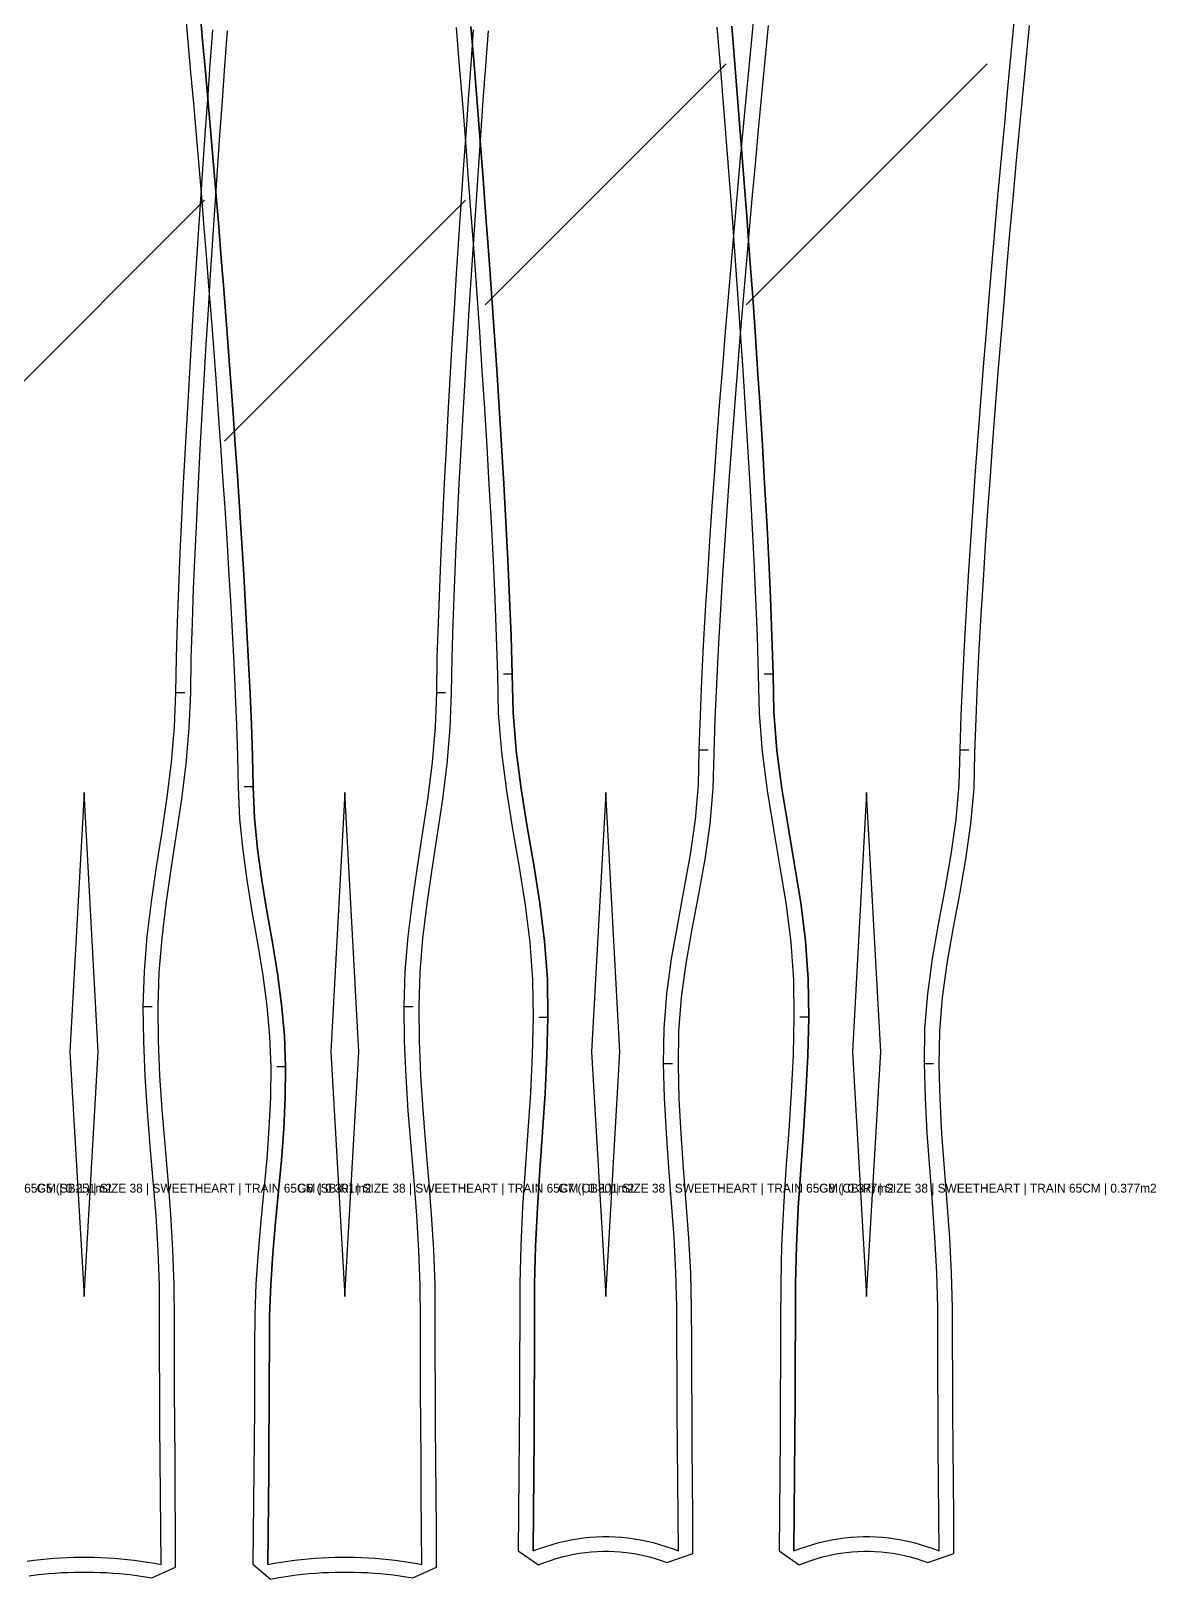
# Model space of a CAD drawing. Header units: millimetres. Extents: x -41 to 1533, y 40 to 2263.
# Drawn here: x 763 to 1522, y 209 to 1254 of the extents above; entities that cross this region are included whole.
import ezdxf

# ---------------------------------------------------------------- set-up
doc = ezdxf.new("R2010")
doc.units = ezdxf.units.MM
for name, color, linetype in [('1_BOUNDARY', 7, 'Continuous'), ('2_SEW', 3, 'Continuous'), ('3_SEAM_EDGE', 5, 'Continuous'), ('4_INTERNAL_DART', 6, 'Continuous'), ('6_TEXT', 2, 'Continuous'), ('7_GRAINLINE', 1, 'Continuous'), ('8_NOTCH', 4, 'Continuous')]:
    doc.layers.add(name, color=color, linetype=linetype)

msp = doc.modelspace()

# ---------------------------------------------------------------- linework, layer by layer
at = {"layer": '1_BOUNDARY'}
for points in [[(867.171, 1267.8), (869.071, 1246.819), (870.945, 1225.839), (872.794, 1204.86), (874.615, 1183.881), (876.408, 1162.902), (878.172, 1141.924), (879.906, 1120.946), (881.609, 1099.968), (883.281, 1078.992), (884.918, 1058.016), (886.519, 1037.041), (888.085, 1016.067), (889.611, 995.094), (891.096, 974.121), (892.538, 953.15), (893.932, 932.181), (895.277, 911.214), (896.566, 890.249), (897.795, 869.287), (898.958, 848.329), (900.044, 827.376), (901.04, 806.432), (901.923, 785.503), (902.651, 764.629), (903.044, 743.593), (903.978, 722.213), (906.052, 700.749), (909.016, 679.419), (912.528, 658.257), (916.19, 637.276), (919.595, 616.475), (922.377, 595.839), (924.239, 575.331), (924.99, 554.854), (924.725, 534.278), (923.762, 513.59), (922.23, 492.819), (920.329, 471.937), (918.314, 450.929), (916.457, 429.799), (915.015, 408.562), (914.189, 387.267), (914.037, 366.09), (913.996, 345.083), (913.91, 324.112), (913.783, 303.138), (913.62, 282.16), (913.43, 261.179), (913.221, 240.194), (913.001, 219.205), (924.774, 209.259), (924.774, 209.259), (929.218, 210.06), (933.581, 210.775), (937.945, 211.419), (942.307, 211.991), (946.668, 212.491), (951.028, 212.919), (955.388, 213.277), (959.746, 213.562), (964.106, 213.776), (968.464, 213.92), (972.821, 213.991), (977.179, 213.991), (981.536, 213.92), (985.894, 213.776), (990.254, 213.562), (994.612, 213.277), (998.972, 212.919), (1003.332, 212.491), (1007.693, 211.991), (1012.055, 211.419), (1016.419, 210.775), (1020.782, 210.06), (1036.825, 217.24), (1036.78, 242.728), (1036.57, 266.258), (1036.38, 289.785), (1036.217, 313.308), (1036.09, 336.828), (1036.004, 360.346), (1035.963, 383.896), (1035.812, 407.598), (1034.988, 431.405), (1033.549, 455.159), (1031.695, 478.819), (1029.679, 502.37), (1027.777, 525.809), (1026.242, 549.148), (1025.276, 572.413), (1025.01, 595.578), (1025.765, 618.655), (1027.636, 641.758), (1030.427, 664.976), (1033.838, 688.341), (1037.501, 711.867), (1041.007, 735.557), (1043.962, 759.396), (1046.027, 783.354), (1046.957, 807.237), (1047.35, 830.813), (1048.078, 854.245), (1048.962, 877.724), (1049.958, 901.218), (1051.045, 924.719), (1052.208, 948.226), (1053.438, 971.736), (1054.727, 995.248), (1056.072, 1018.762), (1057.467, 1042.278), (1058.909, 1065.796), (1060.395, 1089.315), (1061.92, 1112.834), (1063.486, 1136.355), (1065.088, 1159.876), (1066.725, 1183.398), (1068.397, 1206.92), (1070.1, 1230.444), (1071.835, 1253.968)], [(761.945, 211.419), (766.307, 211.991), (770.668, 212.491), (775.028, 212.919), (779.388, 213.277), (783.746, 213.562), (788.106, 213.776), (792.464, 213.92), (796.821, 213.991), (801.179, 213.991), (805.536, 213.92), (809.894, 213.776), (814.254, 213.562), (818.612, 213.277), (822.972, 212.919), (827.332, 212.491), (831.693, 211.991), (836.055, 211.419), (840.419, 210.775), (844.782, 210.06), (860.825, 217.24), (860.78, 242.728), (860.57, 266.258), (860.38, 289.785), (860.217, 313.308), (860.09, 336.828), (860.004, 360.346), (859.963, 383.896), (859.812, 407.598), (858.988, 431.405), (857.549, 455.159), (855.695, 478.819), (853.679, 502.37), (851.777, 525.809), (850.242, 549.148), (849.276, 572.413), (849.01, 595.578), (849.765, 618.655), (851.636, 641.758), (854.427, 664.976), (857.838, 688.341), (861.501, 711.867), (865.007, 735.557), (867.962, 759.396), (870.027, 783.354), (870.957, 807.237), (871.35, 830.813), (872.078, 854.245), (872.962, 877.724), (873.958, 901.218), (875.045, 924.719), (876.208, 948.226), (877.438, 971.736), (878.727, 995.248), (880.072, 1018.762), (881.467, 1042.278), (882.909, 1065.796), (884.395, 1089.315), (885.92, 1112.834), (887.486, 1136.355), (889.088, 1159.876), (890.725, 1183.398), (892.397, 1206.92), (894.1, 1230.444), (895.835, 1253.968)], [(1050.04, 1256.127), (1052.164, 1230.425), (1054.248, 1204.722), (1056.288, 1179.021), (1058.282, 1153.319), (1060.229, 1127.619), (1062.125, 1101.92), (1063.968, 1076.223), (1065.753, 1050.526), (1067.479, 1024.832), (1069.137, 999.14), (1070.723, 973.45), (1072.228, 947.764), (1073.644, 922.083), (1074.955, 896.408), (1076.14, 870.746), (1077.16, 845.11), (1077.917, 819.474), (1078.518, 793.509), (1080.589, 767.265), (1083.957, 741.142), (1088.143, 715.216), (1092.567, 689.508), (1096.626, 664.018), (1099.783, 638.719), (1101.625, 613.552), (1101.962, 588.316), (1101.365, 562.906), (1100.131, 537.396), (1098.458, 511.791), (1096.622, 486.073), (1094.927, 460.243), (1093.657, 434.318), (1093.026, 408.366), (1092.968, 382.537), (1092.906, 356.829), (1092.794, 331.128), (1092.637, 305.425), (1092.446, 279.717), (1092.229, 254.006), (1092, 228.289), (1105.573, 218.86), (1105.573, 218.86), (1109.691, 220.437), (1113.66, 221.817), (1117.619, 223.057), (1121.567, 224.156), (1125.508, 225.115), (1129.444, 225.936), (1133.373, 226.619), (1137.296, 227.165), (1141.214, 227.575), (1145.129, 227.847), (1149.044, 227.983), (1152.956, 227.983), (1156.871, 227.847), (1160.786, 227.575), (1164.704, 227.165), (1168.627, 226.619), (1172.556, 225.936), (1176.492, 225.115), (1180.433, 224.156), (1184.381, 223.057), (1188.34, 221.817), (1192.309, 220.437), (1209.833, 226.38), (1209.771, 251.71), (1209.554, 275.117), (1209.363, 298.52), (1209.206, 321.918), (1209.094, 345.313), (1209.032, 368.716), (1208.974, 392.252), (1208.342, 415.924), (1207.069, 439.565), (1205.373, 463.102), (1203.537, 486.516), (1201.866, 509.805), (1200.633, 532.991), (1200.038, 556.068), (1200.373, 578.953), (1202.207, 601.763), (1205.354, 624.718), (1209.406, 647.883), (1213.829, 671.287), (1218.022, 694.928), (1221.4, 718.784), (1223.479, 742.775), (1224.082, 766.461), (1224.839, 789.785), (1225.858, 813.108), (1227.043, 836.462), (1228.353, 859.828), (1229.769, 883.202), (1231.273, 906.582), (1232.859, 929.964), (1234.517, 953.35), (1236.242, 976.738), (1238.027, 1000.128), (1239.869, 1023.519), (1241.765, 1046.914), (1243.712, 1070.308), (1245.706, 1093.703), (1247.745, 1117.099), (1249.829, 1140.496), (1251.953, 1163.895), (1254.118, 1187.294), (1256.321, 1210.693), (1258.562, 1234.092), (1260.837, 1257.493)], [(1226.04, 1256.361), (1228.164, 1230.652), (1230.248, 1204.944), (1232.288, 1179.236), (1234.282, 1153.529), (1236.229, 1127.823), (1238.125, 1102.119), (1239.968, 1076.415), (1241.753, 1050.713), (1243.479, 1025.012), (1245.137, 999.314), (1246.723, 973.619), (1248.228, 947.927), (1249.644, 922.24), (1250.955, 896.559), (1252.14, 870.891), (1253.16, 845.249), (1253.917, 819.609), (1254.518, 793.637), (1256.589, 767.387), (1259.957, 741.259), (1264.143, 715.326), (1268.567, 689.613), (1272.626, 664.117), (1275.783, 638.813), (1277.625, 613.639), (1277.962, 588.397), (1277.365, 562.982), (1276.131, 537.465), (1274.458, 511.855), (1272.622, 486.131), (1270.927, 460.295), (1269.657, 434.364), (1269.026, 408.407), (1268.968, 382.572), (1268.906, 356.858), (1268.794, 331.151), (1268.637, 305.442), (1268.446, 279.729), (1268.229, 254.012), (1268, 228.289), (1281.573, 218.86), (1281.573, 218.86), (1285.691, 220.437), (1289.66, 221.817), (1293.619, 223.057), (1297.567, 224.156), (1301.508, 225.115), (1305.444, 225.936), (1309.373, 226.619), (1313.296, 227.165), (1317.214, 227.575), (1321.129, 227.847), (1325.044, 227.983), (1328.956, 227.983), (1332.871, 227.847), (1336.786, 227.575), (1340.704, 227.165), (1344.627, 226.619), (1348.556, 225.936), (1352.492, 225.115), (1356.433, 224.156), (1360.381, 223.057), (1364.34, 221.817), (1368.309, 220.437), (1385.833, 226.38), (1385.771, 251.71), (1385.554, 275.117), (1385.363, 298.52), (1385.206, 321.918), (1385.094, 345.313), (1385.032, 368.716), (1384.974, 392.252), (1384.342, 415.924), (1383.069, 439.565), (1381.373, 463.102), (1379.537, 486.516), (1377.866, 509.805), (1376.633, 532.991), (1376.038, 556.068), (1376.373, 578.953), (1378.207, 601.763), (1381.354, 624.718), (1385.406, 647.883), (1389.829, 671.287), (1394.022, 694.928), (1397.4, 718.784), (1399.479, 742.775), (1400.082, 766.461), (1400.839, 789.785), (1401.858, 813.108), (1403.043, 836.462), (1404.353, 859.828), (1405.769, 883.202), (1407.273, 906.582), (1408.859, 929.964), (1410.517, 953.35), (1412.242, 976.738), (1414.027, 1000.128), (1415.869, 1023.519), (1417.765, 1046.914), (1419.712, 1070.308), (1421.706, 1093.703), (1423.745, 1117.099), (1425.829, 1140.496), (1427.953, 1163.895), (1430.118, 1187.294), (1432.321, 1210.693), (1434.562, 1234.092), (1436.837, 1257.493)]]:
    msp.add_lwpolyline(points, dxfattribs=at)
at = {"layer": '2_SEW'}
for points in [[(877.13, 1268.5285), (879.031, 1247.539), (880.906, 1226.5507), (882.756, 1205.5623), (884.578, 1184.5738), (886.372, 1163.5855), (888.137, 1142.597), (889.873, 1121.6086), (891.577, 1100.6192), (893.25, 1079.6308), (894.888, 1058.6424), (896.491, 1037.654), (898.058, 1016.6656), (899.585, 995.6772), (901.072, 974.6877), (902.515, 953.6993), (903.911, 932.711), (905.257, 911.7225), (906.548, 890.7341), (907.779, 869.7457), (908.944, 848.7573), (910.032, 827.7679), (911.03, 806.7794), (911.916, 785.7911), (912.647, 764.8027), (913.039, 743.8142), (913.954, 722.8258), (915.983, 701.8365), (918.902, 680.848), (922.386, 659.8596), (926.05, 638.8711), (929.486, 617.8828), (932.314, 596.8944), (934.219, 575.9059), (934.989, 554.9166), (934.721, 533.9282), (933.744, 512.9397), (932.196, 491.9513), (930.286, 470.9629), (928.272, 449.9745), (926.427, 428.9861), (925.001, 407.9967), (924.186, 387.0083), (924.037, 366.0199), (923.996, 345.0314), (923.91, 324.0431), (923.783, 303.0546), (923.62, 282.0652), (923.43, 261.0768), (923.22, 240.0884), (923, 219.1), (923, 219.1), (923, 219.1), (927.522, 219.915), (932.043, 220.656), (936.565, 221.323), (941.087, 221.916), (945.609, 222.435), (950.13, 222.879), (954.652, 223.25), (959.174, 223.546), (963.696, 223.768), (968.217, 223.917), (972.739, 223.991), (977.261, 223.991), (981.783, 223.917), (986.304, 223.768), (990.826, 223.546), (995.348, 223.25), (999.87, 222.879), (1004.391, 222.435), (1008.913, 221.916), (1013.435, 221.323), (1017.957, 220.656), (1022.478, 219.915), (1027, 219.1), (1026.78, 242.637), (1026.57, 266.173), (1026.38, 289.71), (1026.217, 313.246), (1026.09, 336.783), (1026.004, 360.319), (1025.963, 383.856), (1025.814, 407.393), (1024.999, 430.929), (1023.573, 454.466), (1021.728, 478.002), (1019.714, 501.539), (1017.804, 525.076), (1016.256, 548.612), (1015.279, 572.149), (1015.011, 595.685), (1015.781, 619.222), (1017.686, 642.758), (1020.514, 666.295), (1023.95, 689.832), (1027.614, 713.368), (1031.098, 736.905), (1034.017, 760.441), (1036.046, 783.978), (1036.961, 807.515), (1037.353, 831.051), (1038.084, 854.588), (1038.97, 878.124), (1039.968, 901.661), (1041.056, 925.197), (1042.221, 948.734), (1043.452, 972.271), (1044.743, 995.807), (1046.089, 1019.344), (1047.485, 1042.88), (1048.928, 1066.417), (1050.415, 1089.954), (1051.942, 1113.49), (1053.509, 1137.027), (1055.112, 1160.563), (1056.75, 1184.1), (1058.423, 1207.636), (1060.127, 1231.173), (1061.863, 1254.71)], [(760.565, 221.323), (765.087, 221.916), (769.609, 222.435), (774.13, 222.879), (778.652, 223.25), (783.174, 223.546), (787.696, 223.768), (792.217, 223.917), (796.739, 223.991), (801.261, 223.991), (805.783, 223.917), (810.304, 223.768), (814.826, 223.546), (819.348, 223.25), (823.87, 222.879), (828.391, 222.435), (832.913, 221.916), (837.435, 221.323), (841.957, 220.656), (846.478, 219.915), (851, 219.1), (850.78, 242.637), (850.57, 266.173), (850.38, 289.71), (850.217, 313.246), (850.09, 336.783), (850.004, 360.319), (849.963, 383.856), (849.814, 407.393), (848.999, 430.929), (847.573, 454.466), (845.728, 478.002), (843.714, 501.539), (841.804, 525.076), (840.256, 548.612), (839.279, 572.149), (839.011, 595.685), (839.781, 619.222), (841.686, 642.758), (844.514, 666.295), (847.95, 689.832), (851.614, 713.368), (855.098, 736.905), (858.017, 760.441), (860.046, 783.978), (860.961, 807.515), (861.353, 831.051), (862.084, 854.588), (862.97, 878.124), (863.968, 901.661), (865.056, 925.197), (866.221, 948.734), (867.452, 972.271), (868.743, 995.807), (870.089, 1019.344), (871.485, 1042.88), (872.928, 1066.417), (874.415, 1089.954), (875.942, 1113.49), (877.509, 1137.027), (879.112, 1160.563), (880.75, 1184.1), (882.423, 1207.636), (884.127, 1231.173), (885.863, 1254.71)], [(1060.005, 1256.959), (1062.131, 1231.241), (1064.216, 1205.522), (1066.257, 1179.803), (1068.253, 1154.084), (1070.201, 1128.365), (1072.099, 1102.646), (1073.943, 1076.927), (1075.73, 1051.208), (1077.457, 1025.489), (1079.117, 999.77), (1080.705, 974.051), (1082.212, 948.332), (1083.63, 922.613), (1084.943, 896.894), (1086.131, 871.175), (1087.154, 845.456), (1087.914, 819.737), (1088.505, 794.018), (1090.535, 768.299), (1093.853, 742.58), (1098.007, 716.861), (1102.433, 691.142), (1106.527, 665.423), (1109.734, 639.704), (1111.616, 613.985), (1111.962, 588.266), (1111.359, 562.547), (1110.115, 536.828), (1108.435, 511.109), (1106.599, 485.39), (1104.911, 459.671), (1103.65, 433.952), (1103.025, 408.233), (1102.968, 382.514), (1102.906, 356.795), (1102.794, 331.076), (1102.637, 305.357), (1102.446, 279.638), (1102.229, 253.919), (1102, 228.2), (1102, 228.2), (1102, 228.2), (1106.261, 229.83), (1110.522, 231.312), (1114.783, 232.646), (1119.043, 233.832), (1123.304, 234.869), (1127.565, 235.758), (1131.826, 236.499), (1136.087, 237.092), (1140.348, 237.537), (1144.609, 237.833), (1148.87, 237.981), (1153.13, 237.981), (1157.391, 237.833), (1161.652, 237.537), (1165.913, 237.092), (1170.174, 236.499), (1174.435, 235.758), (1178.696, 234.869), (1182.957, 233.832), (1187.217, 232.646), (1191.478, 231.312), (1195.739, 229.83), (1200, 228.2), (1199.771, 251.7008), (1199.554, 275.2018), (1199.363, 298.7036), (1199.206, 322.2046), (1199.094, 345.7054), (1199.032, 369.2063), (1198.975, 392.7073), (1198.35, 416.2092), (1197.089, 439.71), (1195.401, 463.211), (1193.565, 486.7118), (1191.885, 510.2127), (1190.641, 533.7136), (1190.038, 557.2154), (1190.384, 580.7164), (1192.266, 604.2172), (1195.473, 627.7181), (1199.567, 651.219), (1203.993, 674.7209), (1208.147, 698.2219), (1211.465, 721.7227), (1213.495, 745.2236), (1214.086, 768.7245), (1214.846, 792.2264), (1215.869, 815.7272), (1217.057, 839.2282), (1218.37, 862.729), (1219.788, 886.23), (1221.295, 909.7318), (1222.883, 933.2327), (1224.543, 956.7336), (1226.27, 980.2345), (1228.057, 1003.7354), (1229.901, 1027.2363), (1231.799, 1050.7382), (1233.747, 1074.2391), (1235.743, 1097.74), (1237.784, 1121.2408), (1239.869, 1144.7418), (1241.995, 1168.2436), (1244.161, 1191.7445), (1246.366, 1215.2454), (1248.608, 1238.7462), (1250.885, 1262.2472)], [(1236.005, 1257.193), (1238.131, 1231.4689), (1240.216, 1205.7439), (1242.257, 1180.0189), (1244.253, 1154.2939), (1246.201, 1128.5688), (1248.099, 1102.8448), (1249.943, 1077.1198), (1251.73, 1051.3948), (1253.457, 1025.6697), (1255.117, 999.9447), (1256.705, 974.2197), (1258.212, 948.4957), (1259.63, 922.7706), (1260.943, 897.0456), (1262.131, 871.3206), (1263.154, 845.5956), (1263.914, 819.8715), (1264.505, 794.1465), (1266.535, 768.4215), (1269.853, 742.6965), (1274.007, 716.9715), (1278.433, 691.2474), (1282.527, 665.5224), (1285.734, 639.7974), (1287.616, 614.0724), (1287.962, 588.3473), (1287.359, 562.6233), (1286.115, 536.8983), (1284.435, 511.1733), (1282.599, 485.4482), (1280.911, 459.7232), (1279.65, 433.9982), (1279.025, 408.2742), (1278.968, 382.5491), (1278.906, 356.8241), (1278.794, 331.0991), (1278.637, 305.3741), (1278.446, 279.65), (1278.229, 253.925), (1278, 228.2), (1278, 228.2), (1278, 228.2), (1282.261, 229.83), (1286.522, 231.312), (1290.783, 232.646), (1295.043, 233.832), (1299.304, 234.869), (1303.565, 235.758), (1307.826, 236.499), (1312.087, 237.092), (1316.348, 237.537), (1320.609, 237.833), (1324.87, 237.981), (1329.13, 237.981), (1333.391, 237.833), (1337.652, 237.537), (1341.913, 237.092), (1346.174, 236.499), (1350.435, 235.758), (1354.696, 234.869), (1358.957, 233.832), (1363.217, 232.646), (1367.478, 231.312), (1371.739, 229.83), (1376, 228.2), (1375.771, 251.7008), (1375.554, 275.2018), (1375.363, 298.7036), (1375.206, 322.2046), (1375.094, 345.7054), (1375.032, 369.2063), (1374.975, 392.7073), (1374.35, 416.2092), (1373.089, 439.71), (1371.401, 463.211), (1369.565, 486.7118), (1367.885, 510.2127), (1366.641, 533.7136), (1366.038, 557.2154), (1366.384, 580.7164), (1368.266, 604.2172), (1371.473, 627.7181), (1375.567, 651.219), (1379.993, 674.7209), (1384.147, 698.2219), (1387.465, 721.7227), (1389.495, 745.2236), (1390.086, 768.7245), (1390.846, 792.2264), (1391.869, 815.7272), (1393.057, 839.2282), (1394.37, 862.729), (1395.788, 886.23), (1397.295, 909.7318), (1398.883, 933.2327), (1400.543, 956.7336), (1402.27, 980.2345), (1404.057, 1003.7354), (1405.901, 1027.2363), (1407.799, 1050.7382), (1409.747, 1074.2391), (1411.743, 1097.74), (1413.784, 1121.2408), (1415.869, 1144.7418), (1417.995, 1168.2436), (1420.161, 1191.7445), (1422.366, 1215.2454), (1424.608, 1238.7462), (1426.885, 1262.2472)]]:
    msp.add_lwpolyline(points, dxfattribs=at)
at = {"layer": '3_SEAM_EDGE'}
for points in [[(923, 219.1), (923.22, 240.0884), (923.43, 261.0768), (923.62, 282.0652), (923.783, 303.0546), (923.91, 324.0431), (923.996, 345.0314), (924.037, 366.0199), (924.186, 387.0083), (925.001, 407.9967), (926.427, 428.9861), (928.272, 449.9745), (930.286, 470.9629), (932.196, 491.9513), (933.744, 512.9397), (934.721, 533.9282), (934.989, 554.9166), (934.219, 575.9059), (932.314, 596.8944), (929.486, 617.8828), (926.05, 638.8711), (922.386, 659.8596), (918.902, 680.848), (915.983, 701.8365), (913.954, 722.8258), (913.039, 743.8142), (912.647, 764.8027), (911.916, 785.7911), (911.03, 806.7794), (910.032, 827.7679), (908.944, 848.7573), (907.779, 869.7457), (906.548, 890.7341), (905.257, 911.7225), (903.911, 932.711), (902.515, 953.6993), (901.072, 974.6877), (899.585, 995.6772), (898.058, 1016.6656), (896.491, 1037.654), (894.888, 1058.6424), (893.25, 1079.6308), (891.577, 1100.6192), (889.873, 1121.6086), (888.137, 1142.597), (886.372, 1163.5855), (884.578, 1184.5738), (882.756, 1205.5623), (880.906, 1226.5507), (879.031, 1247.539), (877.13, 1268.5285)], [(851, 219.1), (850.78, 242.637), (850.57, 266.173), (850.38, 289.71), (850.217, 313.246), (850.09, 336.783), (850.004, 360.319), (849.963, 383.856), (849.814, 407.393), (848.999, 430.929), (847.573, 454.466), (845.728, 478.002), (843.714, 501.539), (841.804, 525.076), (840.256, 548.612), (839.279, 572.149), (839.011, 595.685), (839.781, 619.222), (841.686, 642.758), (844.514, 666.295), (847.95, 689.832), (851.614, 713.368), (855.098, 736.905), (858.017, 760.441), (860.046, 783.978), (860.961, 807.515), (861.353, 831.051), (862.084, 854.588), (862.97, 878.124), (863.968, 901.661), (865.056, 925.197), (866.221, 948.734), (867.452, 972.271), (868.743, 995.807), (870.089, 1019.344), (871.485, 1042.88), (872.928, 1066.417), (874.415, 1089.954), (875.942, 1113.49), (877.509, 1137.027), (879.112, 1160.563), (880.75, 1184.1), (882.423, 1207.636), (884.127, 1231.173), (885.863, 1254.71)], [(1027, 219.1), (1026.78, 242.637), (1026.57, 266.173), (1026.38, 289.71), (1026.217, 313.246), (1026.09, 336.783), (1026.004, 360.319), (1025.963, 383.856), (1025.814, 407.393), (1024.999, 430.929), (1023.573, 454.466), (1021.728, 478.002), (1019.714, 501.539), (1017.804, 525.076), (1016.256, 548.612), (1015.279, 572.149), (1015.011, 595.685), (1015.781, 619.222), (1017.686, 642.758), (1020.514, 666.295), (1023.95, 689.832), (1027.614, 713.368), (1031.098, 736.905), (1034.017, 760.441), (1036.046, 783.978), (1036.961, 807.515), (1037.353, 831.051), (1038.084, 854.588), (1038.97, 878.124), (1039.968, 901.661), (1041.056, 925.197), (1042.221, 948.734), (1043.452, 972.271), (1044.743, 995.807), (1046.089, 1019.344), (1047.485, 1042.88), (1048.928, 1066.417), (1050.415, 1089.954), (1051.942, 1113.49), (1053.509, 1137.027), (1055.112, 1160.563), (1056.75, 1184.1), (1058.423, 1207.636), (1060.127, 1231.173), (1061.863, 1254.71)], [(1102, 228.2), (1102.229, 253.919), (1102.446, 279.638), (1102.637, 305.357), (1102.794, 331.076), (1102.906, 356.795), (1102.968, 382.514), (1103.025, 408.233), (1103.65, 433.952), (1104.911, 459.671), (1106.599, 485.39), (1108.435, 511.109), (1110.115, 536.828), (1111.359, 562.547), (1111.962, 588.266), (1111.616, 613.985), (1109.734, 639.704), (1106.527, 665.423), (1102.433, 691.142), (1098.007, 716.861), (1093.853, 742.58), (1090.535, 768.299), (1088.505, 794.018), (1087.914, 819.737), (1087.154, 845.456), (1086.131, 871.175), (1084.943, 896.894), (1083.63, 922.613), (1082.212, 948.332), (1080.705, 974.051), (1079.117, 999.77), (1077.457, 1025.489), (1075.73, 1051.208), (1073.943, 1076.927), (1072.099, 1102.646), (1070.201, 1128.365), (1068.253, 1154.084), (1066.257, 1179.803), (1064.216, 1205.522), (1062.131, 1231.241), (1060.005, 1256.959)], [(1200, 228.2), (1199.771, 251.7008), (1199.554, 275.2018), (1199.363, 298.7036), (1199.206, 322.2046), (1199.094, 345.7054), (1199.032, 369.2063), (1198.975, 392.7073), (1198.35, 416.2092), (1197.089, 439.71), (1195.401, 463.211), (1193.565, 486.7118), (1191.885, 510.2127), (1190.641, 533.7136), (1190.038, 557.2154), (1190.384, 580.7164), (1192.266, 604.2172), (1195.473, 627.7181), (1199.567, 651.219), (1203.993, 674.7209), (1208.147, 698.2219), (1211.465, 721.7227), (1213.495, 745.2236), (1214.086, 768.7245), (1214.846, 792.2264), (1215.869, 815.7272), (1217.057, 839.2282), (1218.37, 862.729), (1219.788, 886.23), (1221.295, 909.7318), (1222.883, 933.2327), (1224.543, 956.7336), (1226.27, 980.2345), (1228.057, 1003.7354), (1229.901, 1027.2363), (1231.799, 1050.7382), (1233.747, 1074.2391), (1235.743, 1097.74), (1237.784, 1121.2408), (1239.869, 1144.7418), (1241.995, 1168.2436), (1244.161, 1191.7445), (1246.366, 1215.2454), (1248.608, 1238.7462), (1250.885, 1262.2472)], [(1278, 228.2), (1278.229, 253.925), (1278.446, 279.65), (1278.637, 305.3741), (1278.794, 331.0991), (1278.906, 356.8241), (1278.968, 382.5491), (1279.025, 408.2742), (1279.65, 433.9982), (1280.911, 459.7232), (1282.599, 485.4482), (1284.435, 511.1733), (1286.115, 536.8983), (1287.359, 562.6233), (1287.962, 588.3473), (1287.616, 614.0724), (1285.734, 639.7974), (1282.527, 665.5224), (1278.433, 691.2474), (1274.007, 716.9715), (1269.853, 742.6965), (1266.535, 768.4215), (1264.505, 794.1465), (1263.914, 819.8715), (1263.154, 845.5956), (1262.131, 871.3206), (1260.943, 897.0456), (1259.63, 922.7706), (1258.212, 948.4957), (1256.705, 974.2197), (1255.117, 999.9447), (1253.457, 1025.6697), (1251.73, 1051.3948), (1249.943, 1077.1198), (1248.099, 1102.8448), (1246.201, 1128.5688), (1244.253, 1154.2939), (1242.257, 1180.0189), (1240.216, 1205.7439), (1238.131, 1231.4689), (1236.005, 1257.193)], [(1376, 228.2), (1375.771, 251.7008), (1375.554, 275.2018), (1375.363, 298.7036), (1375.206, 322.2046), (1375.094, 345.7054), (1375.032, 369.2063), (1374.975, 392.7073), (1374.35, 416.2092), (1373.089, 439.71), (1371.401, 463.211), (1369.565, 486.7118), (1367.885, 510.2127), (1366.641, 533.7136), (1366.038, 557.2154), (1366.384, 580.7164), (1368.266, 604.2172), (1371.473, 627.7181), (1375.567, 651.219), (1379.993, 674.7209), (1384.147, 698.2219), (1387.465, 721.7227), (1389.495, 745.2236), (1390.086, 768.7245), (1390.846, 792.2264), (1391.869, 815.7272), (1393.057, 839.2282), (1394.37, 862.729), (1395.788, 886.23), (1397.295, 909.7318), (1398.883, 933.2327), (1400.543, 956.7336), (1402.27, 980.2345), (1404.057, 1003.7354), (1405.901, 1027.2363), (1407.799, 1050.7382), (1409.747, 1074.2391), (1411.743, 1097.74), (1413.784, 1121.2408), (1415.869, 1144.7418), (1417.995, 1168.2436), (1420.161, 1191.7445), (1422.366, 1215.2454), (1424.608, 1238.7462), (1426.885, 1262.2472)]]:
    msp.add_lwpolyline(points, dxfattribs=at)
at = {"layer": '4_INTERNAL_DART'}
for points in [[(799, 400), (808.5, 565), (799, 740), (789.5, 565), (799, 400)], [(975, 400), (984.5, 565), (975, 740), (965.5, 565), (975, 400)], [(1151, 400), (1160.5, 565), (1151, 740), (1141.5, 565), (1151, 400)], [(1327, 400), (1336.5, 565), (1327, 740), (1317.5, 565), (1327, 400)]]:
    msp.add_lwpolyline(points, close=True, dxfattribs=at)
at = {"layer": '7_GRAINLINE'}
for p, q in [((1069.68, 1069), (1232.32, 1231.64)), ((1245.68, 1069), (1408.32, 1231.64)), ((717.68, 977.08), (880.32, 1139.72)), ((893.68, 977.08), (1056.32, 1139.72))]:
    msp.add_line(p, q, dxfattribs=at)
at = {"layer": '8_NOTCH'}
for p, q in [((1087.914, 819.737), (1081.914, 819.737)), ((1263.914, 819.8715), (1257.914, 819.8715)), ((860.961, 807.515), (866.961, 807.515)), ((1036.961, 807.515), (1042.961, 807.515)), ((1214.086, 768.7245), (1220.086, 768.7245)), ((1390.086, 768.7245), (1396.086, 768.7245)), ((913.039, 743.8142), (907.039, 743.8142)), ((839.011, 595.685), (845.011, 595.685)), ((1015.011, 595.685), (1021.011, 595.685)), ((1111.962, 588.266), (1105.962, 588.266)), ((1287.962, 588.3473), (1281.962, 588.3473)), ((934.989, 554.9166), (928.989, 554.9166)), ((1190.038, 557.2154), (1196.038, 557.2154)), ((1366.038, 557.2154), (1372.038, 557.2154))]:
    msp.add_line(p, q, dxfattribs=at)

# ---------------------------------------------------------------- texts
at = {"layer": '6_TEXT'}
for s, p in [('G4 (SF-R) | SIZE 38 | SWEETHEART | TRAIN 65CM | 0.251m2', (591, 470)), ('G5 (SB-L) | SIZE 38 | SWEETHEART | TRAIN 65CM | 0.301m2', (767, 470)), ('G6 (SB-R) | SIZE 38 | SWEETHEART | TRAIN 65CM | 0.301m2', (943, 470)), ('G7 (CB-L) | SIZE 38 | SWEETHEART | TRAIN 65CM | 0.377m2', (1119, 470)), ('G8 (CB-R) | SIZE 38 | SWEETHEART | TRAIN 65CM | 0.377m2', (1295, 470))]:
    msp.add_text(s, height=6, dxfattribs=at).set_placement(p)

doc.saveas('drawing.dxf')
